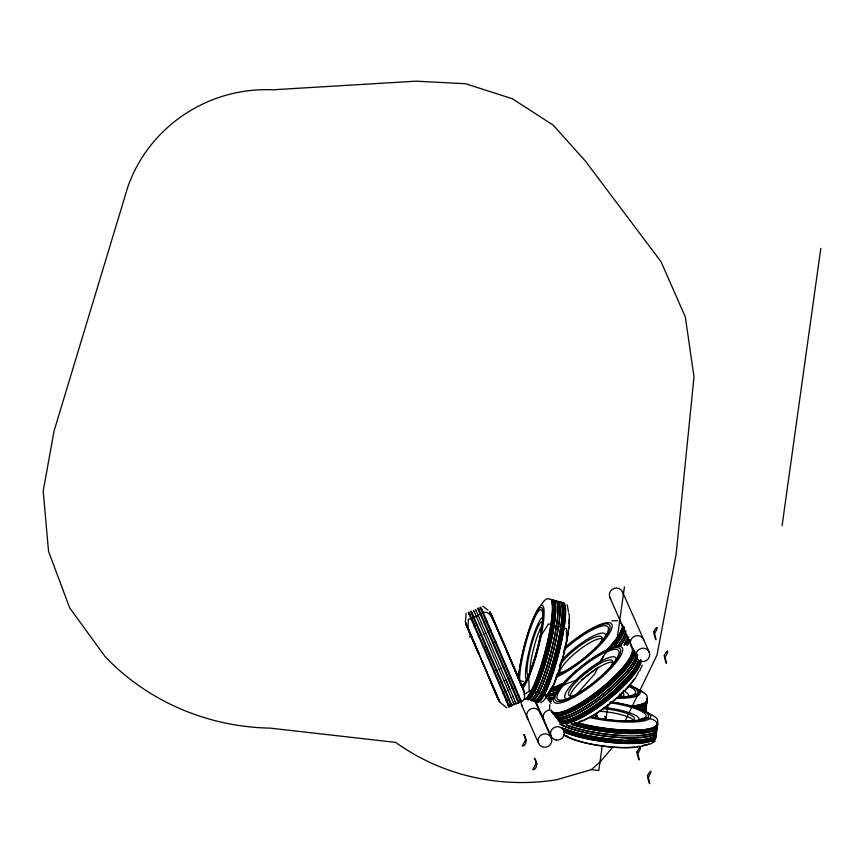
<?xml version="1.0" encoding="UTF-8"?>
<svg xmlns="http://www.w3.org/2000/svg" width="864" height="864" viewBox="0 0 864 864"><rect width="100%" height="100%" fill="white"/><g stroke="black" fill="none" stroke-linecap="round" stroke-linejoin="round"><path stroke-width="1.3" d="M549.655 708.88L549.709 704.57M621.67 645.246C611.107 645.073 604.076 653.821 599.573 662.321L575.748 680.724C566.298 683.057 556.513 687.344 553.565 697.637M465.988 623.657L465.415 622.22L466.128 613.31M646.888 699.505C649.361 693.738 640.796 691.351 637.502 689.213M596.84 716.807L596.894 715.802L596.84 716.807L595.328 716.645L595.382 715.64M606.42 716.85L605.545 718.2L604.908 716.688M602.305 745.362L598.806 770.472L591.311 769.651L556.47 779.803A218.441 211.291 -23.9 0 1 395.626 742.381L269.968 728.114A238.928 231.109 -23.9 0 1 105.203 656.737L69.682 607.867L48.535 551.351L43.2 491.054L54.043 431.071L127.861 186.818A143.359 138.661 -23.9 0 1 272.743 89.802L416.016 81.173L465.502 83.722L512.309 98.734L553.252 125.172L585.533 161.244L661.068 261.77L685.336 317.002L693.997 376.855L676.102 554.558L657.007 655.096L624.899 721.462M605.804 720.317L608.029 704.376M616.097 646.639L624.445 586.84M782.104 525.571L820.8 248.411M557.021 674.244L554.105 683.888L546.934 694.915L544.363 694.397L544.655 693.414L543.931 693.23L543.65 694.202L541.912 693.76L542.203 692.777L541.48 692.593L541.188 693.565L538.877 692.96L539.168 691.988L537.138 691.459L536.857 692.442L534.535 691.837L534.827 690.854L534.103 690.671L533.812 691.654L532.084 691.2L532.375 690.217L531.652 690.034L531.36 691.016L529.189 690.444L528.779 677.3L532.451 665.572M563.836 651.164L566.59 641.552L566.492 628.636L564.008 627.847L563.717 628.83L562.993 628.636L563.285 627.664L561.546 627.21L561.265 628.182L560.542 627.998L560.822 627.016L558.511 626.422L558.23 627.394L556.2 626.875L556.492 625.892L554.18 625.288L553.889 626.27L553.165 626.087L553.457 625.104L551.718 624.65L551.437 625.633L550.714 625.439L550.994 624.467L548.435 623.938L540.896 635.904L535.842 656.348L532.883 664.416M639.544 671.101L642.308 665.118M598.223 666.997L594.724 673.931L576.202 694.796M600.426 662.634L603.655 656.23M470.956 634.986L469.541 636.865L471.755 636.617M540.853 605.178C543.046 602.888 545.594 596.776 549.796 599.216A51.516 8.294 -75.4 0 1 546.167 648.108A51.516 8.294 -75.4 0 1 524.912 698.987M546.858 696.406L543.478 700.844L540.788 702.788M612.058 748.008L599.972 762.102L591.311 769.651M631.735 720.976L634.327 720.965M510.462 706.244L515.83 703.274L516.078 703.836L518.303 702.886L518.756 702.011L518.994 702.583L520.668 701.87L521.122 700.996L521.359 701.568A6.912 6.685 -23.9 0 0 522.482 706.579M524.059 694.386L533.347 688.943M581.504 679.99L597.478 667.645M654.674 741.431L650.905 743.774L642.395 745.729M638.863 720.371C642.168 715.802 659.318 718.708 657.018 725.544L656.338 725.479L656.921 726.278L656.683 728.028L656.014 727.963L656.586 728.762L656.273 731.106L655.603 731.041L655.322 733.082L656.003 733.158L655.69 735.502L655.009 735.426L655.592 736.225L655.355 737.986L654.685 737.921L654.923 741.096L652.428 742.079M595.836 715.759L596.538 716.008M482.62 613.17L480.946 613.883L481.194 614.455L480.254 614.185L478.03 615.136L478.278 615.708L468.407 619.369L468.007 628.085A8.705 8.424 -23.9 0 0 469.897 632.502M483.311 612.868C488.29 609.703 492.815 618.602 494.262 622.026M511.661 705.067L511.207 705.931L508.604 706.374L508.853 706.946M521.359 701.568C527.072 700.132 523.746 690.725 522.266 687.312M595.447 715.781L596.203 715.295L596.959 715.954M596.776 716.666L596.02 717.152M604.973 716.828L606.485 716.99M506.758 707.843L499.792 702.205L497.902 697.788M482.814 606.139L487.944 610.189M611.82 620.827L617.771 620.687M645.667 745.038L649.08 744.163M519.62 680.918L523.346 681.329M564.937 735.664L567.346 736.258M636.196 688.554L642.265 691.816L639.22 690.077M648.043 712.994C651.337 715.122 659.902 717.52 657.418 723.287A51.516 11.243 7.6 0 1 630.925 731.074A51.516 11.243 7.6 0 1 574.409 722.736M567.162 604.778L568.447 611.593M542.43 692.474L551.038 703.393M544.385 720.706L543.542 719.183A6.912 6.685 -23.9 0 1 551.146 710.046M523.616 690.574L524.21 691.87L520.333 682.7M480.73 607.036L483.181 612.576M480.028 607.327L480.978 609.433M477.662 608.342L478.613 610.448M475.438 609.304L476.388 611.399M473.494 610.135L474.444 612.241M471.269 611.096L472.219 613.192M470.578 611.399L473.537 618.095M468.904 612.112L469.854 614.218M468.212 612.414L469.163 614.509M508.896 705.229L509.598 706.763L508.669 704.506M465.415 622.22L471.28 635.666M467.77 627.631L467.24 626.476L467.759 627.75M622.652 592.229L649.318 652.385A6.912 6.685 -23.9 0 1 641.714 661.522A6.912 6.685 -23.9 0 1 637.589 650.711A6.912 6.685 -23.9 0 1 649.318 652.385M609.768 597.197L621.734 624.208M623.916 629.122L632.07 647.536M634.252 652.45L636.422 657.353M535.712 701.492L550.94 735.869M535.075 701.309L551.362 738.072A6.912 6.685 -23.9 0 1 543.758 747.198A6.912 6.685 -23.9 0 1 539.633 736.387A6.912 6.685 -23.9 0 1 551.362 738.072M521.64 705.046L538.477 743.04M493.646 620.914L492.124 617.285L496.13 626.324M520.312 682.938L521.856 686.459M481.432 608.569L486.886 621.097M480.73 608.861L486.194 621.389M481.324 614.747L478.364 608.051L479.045 609.736M478.364 609.876L480.622 615.038M476.14 610.837L478.408 616M474.196 611.669L476.453 616.831M471.971 612.63L474.228 617.792M469.606 613.645L475.07 626.173M468.914 613.948L471.172 619.11M468.288 628.808L469.314 631.152M495.947 693.414L496.984 695.758M497.534 697.108L499.856 702.346L494.024 688.586M517.86 677.3L521.899 686.632M481.108 614.239L484.52 622.112M480.406 614.531L483.829 622.404M478.181 615.492L481.604 623.365M476.237 616.324L479.66 624.197M474.012 617.285L477.436 625.158M473.321 617.576L476.734 625.46M471.647 618.3L479.239 635.807M470.956 618.592L474.368 626.476M493.495 687.766L497.081 696.049M499.198 632.491L523.627 689.602L512.017 662.861M510.959 661.306L515.063 670.864M514.674 669.913L519.156 680.324M490.925 630.428L495.904 641.963M486.702 620.676L491.054 630.72M490.234 630.731L495.202 642.265M486.011 620.978L490.352 631.022M488.56 631.444L493.538 642.978M484.348 621.691L488.689 631.735M487.868 631.746L492.836 643.28M483.646 621.994L487.987 632.038M485.644 632.696L490.612 644.242M481.421 622.944L485.773 632.999M483.7 633.539L488.668 645.073M479.477 623.786L483.818 633.83M481.475 634.489L486.443 646.034M477.252 624.737L481.594 634.792M480.773 634.792L490.957 658.411M476.561 625.039L480.902 635.083M479.11 635.504L484.078 647.05M478.418 635.807L483.386 647.341M474.196 626.054L478.537 636.098M474.044 642.028L478.678 652.784M470.47 633.766L474.962 644.177M486.594 671.771L491.216 682.538M494.791 690.79L465.998 624.488L478.051 652.849M490.428 681.61L498.604 700.358L482.663 662.018M511.477 661.932L499.154 632.912M511.52 661.727L491.022 613.732L498.668 631.789M507.017 651.575L489.769 611.744L491.638 616.226M506.974 652.039L510.451 660.15M506.369 666.306L495.839 641.812M505.667 666.608L495.137 642.114M504.004 667.321L493.474 642.827M503.302 667.624L492.772 643.129M501.088 668.574L490.547 644.08M499.133 669.416L488.603 644.922M496.908 670.367L486.378 645.872M485.687 646.175L496.217 670.669M494.554 671.382L484.013 646.888M493.852 671.684L483.322 647.19M478.202 651.661L482.609 662.548M482.328 662.18L487.069 672.905M514.706 669.514L519.188 679.957M511.002 660.852L515.624 671.62M495.31 624.856L499.273 634.111M498.874 633.215L502.988 642.773M511.142 677.462L515.473 687.604M506.304 666.155L511.272 677.754M510.451 677.765L514.782 687.906M505.602 666.457L510.57 678.046M508.777 678.478L513.108 688.619M503.939 667.17L508.907 678.769M508.086 678.78L512.417 688.921M503.237 667.472L508.205 679.072M510.192 689.872L501.012 668.434M505.861 679.73L513.421 697.453M503.917 680.573L508.248 690.714M499.068 669.265L504.036 680.864M501.692 681.523L506.023 691.664M496.843 670.226L501.811 681.815M500.99 681.826L505.332 691.967M496.152 670.518L501.12 682.117M499.327 682.538L503.658 692.68M494.478 671.242L499.457 682.83M498.625 682.841L502.967 692.982M493.787 671.533L498.755 683.132M490.352 679.979L494.834 690.422M470.437 634.144L474.919 644.576M474.001 642.481L478.624 653.238M486.551 672.008L490.482 681.178M517.892 676.966L521.921 686.372M492.07 617.242L495.115 624.359M515.3 687.193L518.702 695.185M485.276 617.857L486.389 620.449M514.598 687.485L518.011 695.488M512.935 688.208L516.337 696.2M512.244 688.5L515.646 696.503M508.064 690.293L511.477 698.296M505.84 691.254L511.272 704.052M505.148 691.556L508.55 699.548M503.485 692.269L506.887 700.261M502.783 692.572L506.196 700.564M468.158 628.787L471.733 637.124M518.486 694.678L520.733 699.991M517.784 694.98L520.031 700.283M516.121 695.693L518.368 701.006M515.43 695.995L517.666 701.309M513.205 696.956L515.441 702.259M511.25 697.788L513.497 703.102M508.334 699.041L510.581 704.354M506.671 699.764L508.907 705.067M505.969 700.056L508.896 707.054M495.979 693.176L496.994 695.596M466.42 624.672L467.705 627.718M468.266 628.97L469.292 631.39M520.484 699.419L521.413 701.676M519.793 699.721L520.722 701.978M518.119 700.434L519.048 702.702M517.428 700.736L518.357 702.994M515.203 701.698L516.132 703.955M513.259 702.529L514.188 704.786M511.034 703.49L511.963 705.748M510.332 703.782L511.261 706.039M507.967 704.797L508.648 706.471M527.969 718.978A6.912 6.685 -23.9 0 1 531.198 708.728A6.912 6.685 -23.9 0 1 540.421 714.182M631.692 646.315A6.912 6.685 -23.9 0 1 632.016 638.14L633.334 636.919A6.912 6.685 -23.9 0 1 643.745 639.814M596.268 714.82A1.372 1.296 -42.2 0 1 597.413 715.91M597.316 716.591A1.372 1.296 -42.2 0 1 597.143 716.904M610.6 598.73A6.912 6.685 -23.9 0 1 613.829 588.47A6.912 6.685 -23.9 0 1 623.052 593.924M654.221 738.45A50.879 11.102 7.6 0 1 652.331 739.627M651.089 740.146A50.879 11.102 7.6 0 1 645.538 741.55M644.198 741.755A50.879 11.102 7.6 0 1 635.947 742.5M623.063 742.478A50.879 11.102 7.6 0 1 565.164 731.527M654.739 738.547A50.879 11.102 7.6 0 1 635.85 743.234M622.966 743.213A50.879 11.102 7.6 0 1 564.084 731.851M655.733 735.739A51.516 11.243 7.6 0 1 623.192 743.364A51.516 11.243 7.6 0 1 563.576 731.862M655.83 735.005A51.516 11.243 7.6 0 1 623.29 742.64A51.516 11.243 7.6 0 1 563.674 731.128M611.831 702.043A43.61 9.515 7.6 0 1 649.307 718.826A43.61 9.515 7.6 0 1 589.896 717.574M610.016 701.935A41.288 9.018 7.6 0 1 647.341 717.908A41.288 9.018 7.6 0 1 590.879 716.882M657.061 725.782A51.516 11.243 7.6 0 1 629.111 733.547A51.516 11.243 7.6 0 1 571.558 724.421M656.424 725.717A50.879 11.102 7.6 0 1 628.085 733.374A50.879 11.102 7.6 0 1 570.791 723.967M609.833 702.778A38.977 8.51 7.6 0 1 645.062 717.854A38.977 8.51 7.6 0 1 591.764 716.882M656.748 728.125A51.516 11.243 7.6 0 1 625.752 735.815A51.516 11.243 7.6 0 1 566.633 725.09M562.14 723.114A51.516 11.243 7.6 0 1 560.002 721.969M656.521 724.982A50.879 11.102 7.6 0 1 652.417 730.188M651.488 730.512A50.879 11.102 7.6 0 1 572.087 723.643M657.158 725.047A51.516 11.243 7.6 0 1 629.208 732.823A51.516 11.243 7.6 0 1 571.655 723.686M656.057 733.244A51.516 11.243 7.6 0 1 621.432 740.783A51.516 11.243 7.6 0 1 561.46 728.244M603.666 707.476A32.368 7.063 7.6 0 1 638.69 720.133M604.12 708.685A27.713 6.048 7.6 0 1 632.07 720.792M599.033 711.169A27.713 6.048 7.6 0 1 633.917 720.835M657.493 722.563A51.516 11.243 7.6 0 1 632.308 730.35A51.516 11.243 7.6 0 1 576.85 722.704M655.841 730.112A50.879 11.102 7.6 0 1 619.52 737.424A50.879 11.102 7.6 0 1 560.304 724.032M655.139 731.57A50.879 11.102 7.6 0 1 653.249 732.748M652.007 733.266A50.879 11.102 7.6 0 1 646.456 734.67M645.116 734.875A50.879 11.102 7.6 0 1 636.865 735.62M623.981 735.599A50.879 11.102 7.6 0 1 566.082 724.648M656.165 732.521A51.516 11.243 7.6 0 1 621.529 740.048A51.516 11.243 7.6 0 1 561.557 727.51M654.556 735.966A50.879 11.102 7.6 0 1 645.872 739.055M644.533 739.271A50.879 11.102 7.6 0 1 627.415 740.113M622.166 739.93A50.879 11.102 7.6 0 1 611.885 739.174M610.589 739.044A50.879 11.102 7.6 0 1 598.72 737.5M597.424 737.294A50.879 11.102 7.6 0 1 564.516 728.622M655.528 732.456A50.879 11.102 7.6 0 1 655.679 734.422M639.49 746.096A41.288 9.018 7.6 0 1 637.146 746.604M634.694 746.971A41.288 9.018 7.6 0 1 588.578 743.494M587.358 743.224A41.288 9.018 7.6 0 1 578.254 740.826M576.893 740.405A41.288 9.018 7.6 0 1 565.801 735.437M646.045 744.358A43.61 9.515 7.6 0 1 606.701 746.604A43.61 9.515 7.6 0 1 563.706 734.994M655.074 736.063A50.879 11.102 7.6 0 1 623.29 740.718M622.069 740.664A50.879 11.102 7.6 0 1 611.788 739.908M610.492 739.778A50.879 11.102 7.6 0 1 562 728.233M656.467 730.177A51.516 11.243 7.6 0 1 619.704 737.586A51.516 11.243 7.6 0 1 559.732 724.021M656.402 726.106A50.879 11.102 7.6 0 1 577.12 723.362M656.5 725.371A50.879 11.102 7.6 0 1 652.752 727.704M651.812 728.017A50.879 11.102 7.6 0 1 645.862 729.313M642.568 729.713A50.879 11.102 7.6 0 1 577.217 722.639M640.192 660.193A50.879 12.517 -38.6 0 1 639.835 662.504M639.5 663.552A50.879 12.517 -38.6 0 1 616.086 691.934M615.125 692.798A50.879 12.517 -38.6 0 1 564.548 722.628M562.216 722.477A50.879 12.517 -38.6 0 1 560.099 721.386M640.645 660.766A50.879 12.517 -38.6 0 1 609.26 698.717A50.879 12.517 -38.6 0 1 563.76 723.2M641.153 660.398A51.516 12.668 -38.6 0 1 602.748 703.987A51.516 12.668 -38.6 0 1 559.44 721.44M640.699 659.826A51.516 12.668 -38.6 0 1 602.294 703.415A51.516 12.668 -38.6 0 1 558.986 720.868M634.586 650.776A51.516 12.668 -38.6 0 1 599.195 694.159A51.516 12.668 -38.6 0 1 553.219 713.642M634.068 655.279A50.879 12.517 -38.6 0 1 632.07 659.912M631.314 661.23A50.879 12.517 -38.6 0 1 595.166 697A50.879 12.517 -38.6 0 1 557.528 715.403M555.25 714.83A50.879 12.517 -38.6 0 1 553.727 713.254M636.055 652.612A51.516 12.668 -38.6 0 1 636.304 655.549M636.034 656.78A51.516 12.668 -38.6 0 1 595.307 699.991A51.516 12.668 -38.6 0 1 554.688 715.478M633.614 654.707A50.879 12.517 -38.6 0 1 631.616 659.34M630.86 660.658A50.879 12.517 -38.6 0 1 594.713 696.427A50.879 12.517 -38.6 0 1 557.075 714.83M634.133 650.203A51.516 12.668 -38.6 0 1 598.741 693.587A51.516 12.668 -38.6 0 1 552.766 713.07M639.241 660.787A51.516 12.668 -38.6 0 1 598.514 704.009A51.516 12.668 -38.6 0 1 557.885 719.485M566.622 698.911A32.368 7.96 -38.6 0 1 587.131 670.378A32.368 7.96 -38.6 0 1 616.01 660.755M577.076 694.494A27.713 6.815 -38.6 0 1 572.756 685.757A27.713 6.815 -38.6 0 1 603.223 661.824A27.713 6.815 -38.6 0 1 608.861 669.524M570.456 694.915A27.713 6.815 -38.6 0 1 589.486 673.812A27.713 6.815 -38.6 0 1 612.738 662.245M631.033 646.661A51.516 12.668 -38.6 0 1 600.718 688.856A51.516 12.668 -38.6 0 1 551.21 711.126M636.833 654.61A50.879 12.517 -38.6 0 1 601.884 697.453A50.879 12.517 -38.6 0 1 556.47 716.699M635.548 653A50.879 12.517 -38.6 0 1 635.537 657.115M635.202 658.163A50.879 12.517 -38.6 0 1 571.709 713.88M570.65 714.344A50.879 12.517 -38.6 0 1 555.185 715.09M638.777 660.215A51.516 12.668 -38.6 0 1 598.05 703.436A51.516 12.668 -38.6 0 1 557.431 718.913M637.945 661.597A50.879 12.517 -38.6 0 1 574.452 717.325M573.404 717.779A50.879 12.517 -38.6 0 1 557.939 718.524M634.036 679.05A41.288 10.152 -38.6 0 1 618.743 696.146M616.788 697.896A41.288 10.152 -38.6 0 1 592.607 715.489M591.613 716.062A41.288 10.152 -38.6 0 1 584.183 719.755M582.854 720.295A41.288 10.152 -38.6 0 1 579.204 721.516M638.453 671.803A43.61 10.724 -38.6 0 1 610.751 703.242A43.61 10.724 -38.6 0 1 573.923 723.341M638.734 661.122A50.879 12.517 -38.6 0 1 598.514 703.814A50.879 12.517 -38.6 0 1 558.392 719.096M637.33 654.221A51.516 12.668 -38.6 0 1 637.675 656.046M637.319 658.379A51.516 12.668 -38.6 0 1 593.903 703.501A51.516 12.668 -38.6 0 1 555.628 715.252M633.031 648.832A51.516 12.668 -38.6 0 1 597.64 692.215A51.516 12.668 -38.6 0 1 551.664 711.698M632.524 649.22A50.879 12.517 -38.6 0 1 602.78 687.917A50.879 12.517 -38.6 0 1 554.893 713.308M632.07 648.648A50.879 12.517 -38.6 0 1 597.121 691.492A50.879 12.517 -38.6 0 1 551.707 710.737M629.996 685.26A43.61 9.515 7.6 0 1 616.313 698.306M630.169 685.789A41.288 9.018 7.6 0 1 617.209 697.388M646.52 702A51.516 11.243 7.6 0 1 638.032 708.448M645.538 704.819A50.879 11.102 7.6 0 1 637.502 708.307M645.527 709.474A51.516 11.243 7.6 0 1 645.16 712.379M646.952 698.782A51.516 11.243 7.6 0 1 628.765 706.374M623.614 690.865A32.368 7.063 7.6 0 1 628.15 696.362M645.624 708.739A51.516 11.243 7.6 0 1 645.257 711.655M645.937 706.396A51.516 11.243 7.6 0 1 644.09 710.564M551.329 701.384A51.516 11.243 7.6 0 1 549.191 700.24M645.57 707.335A50.879 11.102 7.6 0 1 643.486 710.446M550.778 700.812A50.879 11.102 7.6 0 1 548.845 699.689M645.224 707.162A50.879 11.102 7.6 0 1 641.466 709.484M646.207 704.344A51.516 11.243 7.6 0 1 642.049 709.614M645.635 704.084A50.879 11.102 7.6 0 1 643.118 705.888M641.876 706.406A50.879 11.102 7.6 0 1 637.61 707.573M646.618 701.276A51.516 11.243 7.6 0 1 635.483 708.178M646.855 699.516A51.516 11.243 7.6 0 1 631.174 706.936M646.488 700.456A50.879 11.102 7.6 0 1 631.93 706.666M645.343 702.238A50.879 11.102 7.6 0 1 643.453 703.404M642.211 703.922A50.879 11.102 7.6 0 1 636.66 705.326M635.321 705.532A50.879 11.102 7.6 0 1 632.027 705.931M622.102 692.41A27.713 6.048 7.6 0 1 619.196 697.648M619.618 694.062A27.713 6.048 7.6 0 1 621.713 695.293M628.268 686.2A38.977 8.51 7.6 0 1 619.672 697.097M565.142 647.406A43.61 10.724 -38.6 0 1 611.809 628.268A43.61 10.724 -38.6 0 1 556.265 677.074M564.689 648.097A41.288 10.152 -38.6 0 1 609.833 628.97A41.288 10.152 -38.6 0 1 557.172 675.421M624.046 627.08A51.516 12.668 -38.6 0 1 612.749 648.389M558.338 689.191A51.516 12.668 -38.6 0 1 550.778 691.708M623.797 628.301A50.879 12.517 -38.6 0 1 613.202 647.59M558.652 688.813A50.879 12.517 -38.6 0 1 551.178 691.297M565.618 648.529A38.977 9.59 -38.6 0 1 608.224 630.472A38.977 9.59 -38.6 0 1 558.522 674.32M629.456 639.522A51.516 12.668 -38.6 0 1 627.005 644.49M551.2 699.192A51.516 12.668 -38.6 0 1 548.446 697.172M628.517 640.98A50.879 12.517 -38.6 0 1 627.296 643.442M629.921 640.094A51.516 12.668 -38.6 0 1 627.469 645.062M551.653 699.764A51.516 12.668 -38.6 0 1 548.899 697.745M629.413 640.429A50.879 12.517 -38.6 0 1 626.994 645.322M552.128 699.343A50.879 12.517 -38.6 0 1 549.407 697.356M628.7 637.092A51.516 12.668 -38.6 0 1 624.629 645.116M553.889 697.831A51.516 12.668 -38.6 0 1 547.344 695.79M560.93 661.144A32.368 7.96 -38.6 0 1 587.704 639.036A32.368 7.96 -38.6 0 1 605.48 634.435M623.074 631.012A50.879 12.517 -38.6 0 1 615.017 644.339M558.198 688.241A50.879 12.517 -38.6 0 1 550.724 690.725M621.562 625.32A50.879 12.517 -38.6 0 1 623.084 626.897M620.946 623.527A51.516 12.668 -38.6 0 1 607.662 650.246M562.421 684.58A51.516 12.668 -38.6 0 1 550.336 689.494M560.207 664.783A27.713 6.815 -38.6 0 1 589.129 639.9A27.713 6.815 -38.6 0 1 600.372 642.859M597.478 646.877A27.713 6.815 -38.6 0 1 595.987 648.648M565.423 671.242A27.713 6.815 -38.6 0 1 559.591 672.289M559.915 671.209A27.713 6.815 -38.6 0 1 578.945 650.117A27.713 6.815 -38.6 0 1 602.197 638.55M622.037 624.553A51.516 12.668 -38.6 0 1 606.28 650.624M564.376 682.733A51.516 12.668 -38.6 0 1 551.059 688.597M627.901 637.578A51.516 12.668 -38.6 0 1 624.175 644.533M553.435 697.259A51.516 12.668 -38.6 0 1 546.89 695.218M627.739 636.854A50.879 12.517 -38.6 0 1 624.985 642.805M628.193 637.427A50.879 12.517 -38.6 0 1 624.175 645.354M552.906 697.55A50.879 12.517 -38.6 0 1 550.573 697.399M626.778 634.684A51.516 12.668 -38.6 0 1 620.395 645.926M555.811 694.559A51.516 12.668 -38.6 0 1 548.186 695.412M626.27 635.018A50.879 12.517 -38.6 0 1 619.963 646.132M556.189 694.148A50.879 12.517 -38.6 0 1 548.651 694.991M624.985 633.42A50.879 12.517 -38.6 0 1 617.836 645.624M556.135 692.161A50.879 12.517 -38.6 0 1 552.647 693.133M625.849 630.742A51.516 12.668 -38.6 0 1 617.339 646.574M557.075 692.107A51.516 12.668 -38.6 0 1 548.003 693.954M623.592 626.508A51.516 12.668 -38.6 0 1 611.442 648.756M561.179 687.118A51.516 12.668 -38.6 0 1 550.325 691.135M621.972 629.629A50.879 12.517 -38.6 0 1 607.349 650.322M562.658 684.234A50.879 12.517 -38.6 0 1 551.891 688.77M621.518 629.057A50.879 12.517 -38.6 0 1 619.52 633.701M618.764 635.008A50.879 12.517 -38.6 0 1 606.884 649.75M562.205 683.662A50.879 12.517 -38.6 0 1 551.426 688.187M563.76 604.444A50.879 8.197 -75.4 0 1 564.505 607.673M564.484 616.756A50.879 8.197 -75.4 0 1 543.348 694.472M542.646 695.747A50.879 8.197 -75.4 0 1 540.637 698.857M540.022 699.635A50.879 8.197 -75.4 0 1 537.354 701.568M562.648 603.212A50.879 8.197 -75.4 0 1 565.412 611.55M565.207 616.95A50.879 8.197 -75.4 0 1 553.705 670.432A50.879 8.197 -75.4 0 1 538.078 701.752M562.799 602.597A51.516 8.294 -75.4 0 1 557.474 658.012A51.516 8.294 -75.4 0 1 536.058 700.931M562.075 602.402A51.516 8.294 -75.4 0 1 558.457 651.305A51.516 8.294 -75.4 0 1 537.203 702.184M518.562 676.847A43.61 7.02 -75.4 0 1 535.842 612.781A43.61 7.02 -75.4 0 1 542.322 629.359A43.61 7.02 -75.4 0 1 522.958 688.079M518.648 678.985A41.288 6.653 -75.4 0 1 534.146 616.831A41.288 6.653 -75.4 0 1 541.674 628.549A41.288 6.653 -75.4 0 1 523.044 685.832M552.971 600.037A51.516 8.294 -75.4 0 1 549.353 648.929A51.516 8.294 -75.4 0 1 528.088 699.818M554.656 602.078A50.879 8.197 -75.4 0 1 549.234 648.94A50.879 8.197 -75.4 0 1 530.917 697.27M529.945 698.274A50.879 8.197 -75.4 0 1 528.25 699.203M519.707 680.573A38.977 6.275 -75.4 0 1 535.075 617.015A38.977 6.275 -75.4 0 1 539.395 640.202A38.977 6.275 -75.4 0 1 520.376 684.158M555.282 600.642A51.516 8.294 -75.4 0 1 551.664 649.534A51.516 8.294 -75.4 0 1 530.41 700.423M552.096 600.469A50.879 8.197 -75.4 0 1 553.489 624.251M553.306 625.482A50.879 8.197 -75.4 0 1 530.194 697.075M529.222 698.09A50.879 8.197 -75.4 0 1 527.526 699.008M552.247 599.854A51.516 8.294 -75.4 0 1 548.629 648.745A51.516 8.294 -75.4 0 1 527.375 699.635M560.347 601.96A51.516 8.294 -75.4 0 1 556.718 650.851A51.516 8.294 -75.4 0 1 535.464 701.73M526.1 678.953A32.368 5.216 -75.4 0 1 530.615 645.041A32.368 5.216 -75.4 0 1 542.905 617.166M555.131 601.258A50.879 8.197 -75.4 0 1 557.788 613.548M557.69 614.995A50.879 8.197 -75.4 0 1 546.188 668.477A50.879 8.197 -75.4 0 1 530.561 699.797M557.15 601.787A50.879 8.197 -75.4 0 1 553.576 650.074A50.879 8.197 -75.4 0 1 532.58 700.326M550.508 599.4A51.516 8.294 -75.4 0 1 546.89 648.292A51.516 8.294 -75.4 0 1 525.636 699.181M528.52 675.378A27.713 4.46 -75.4 0 1 531.382 645.57A27.713 4.46 -75.4 0 1 542.894 622.48M529.848 671.9A27.713 4.46 -75.4 0 1 541.469 626.314M559.624 601.765A51.516 8.294 -75.4 0 1 554.299 657.18A51.516 8.294 -75.4 0 1 532.883 700.099M561.298 603.806A50.879 8.197 -75.4 0 1 554.213 657.115A50.879 8.197 -75.4 0 1 534.892 700.931M569.03 619.142A41.288 6.653 -75.4 0 1 568.998 623.927M568.825 626.378A41.288 6.653 -75.4 0 1 551.761 688.403M551.048 689.677A41.288 6.653 -75.4 0 1 549.061 692.593M568.62 613.073A43.61 7.02 -75.4 0 1 563.036 656.932A43.61 7.02 -75.4 0 1 546.674 696.082M560.531 663.131A38.977 6.275 -75.4 0 1 559.451 666.673M560.185 602.575A50.879 8.197 -75.4 0 1 556.61 650.862A50.879 8.197 -75.4 0 1 535.615 701.114M557.312 601.16A51.516 8.294 -75.4 0 1 551.988 656.575A51.516 8.294 -75.4 0 1 530.572 699.505M552.193 601.441A50.879 8.197 -75.4 0 1 545.098 654.75A50.879 8.197 -75.4 0 1 525.787 698.555M551.783 602.122A50.879 8.197 -75.4 0 1 545.648 649.728A50.879 8.197 -75.4 0 1 527.742 696.438M526.327 739.865L525.658 743.656L524.102 745.524L522.223 746.075L525.452 740.005L525.139 736.279L523.843 734.497L526.327 739.865M536.836 763.571L536.166 767.362L534.611 769.241L532.721 769.781L535.961 763.711L535.648 759.985L534.352 758.203L536.836 763.571M637.006 751.831C636.757 754.315 641.401 767.675 637.805 753.646C641.293 748.483 641.509 743.85 637.006 751.831M647.514 775.537C647.266 778.021 651.899 791.381 648.313 777.352C651.791 772.189 652.007 767.556 647.514 775.537M653.789 631.627C653.54 634.111 658.184 647.482 654.588 633.442C658.076 628.279 658.292 623.646 653.789 631.627M664.297 655.333C664.049 657.817 668.682 671.188 665.096 657.148C668.574 651.985 668.79 647.352 664.297 655.333M498.031 698.09L497.491 696.935L498.031 698.09M574.657 696.87A43.61 10.724 -38.6 0 0 622.426 648.194A43.61 10.724 -38.6 0 0 566.892 679.352A43.61 10.724 -38.6 0 0 574.657 696.87M575.143 695.423A41.288 10.152 -38.6 0 0 620.384 649.339A41.288 10.152 -38.6 0 0 567.788 678.834A41.288 10.152 -38.6 0 0 575.143 695.423M576.072 694.526A38.977 9.59 -38.6 0 0 618.775 651.024A38.977 9.59 -38.6 0 0 569.128 678.866A38.977 9.59 -38.6 0 0 576.072 694.526M556.232 740.027A6.912 6.685 -23.9 0 0 563.836 730.901A6.912 6.685 -23.9 0 0 552.107 729.216A6.912 6.685 -23.9 0 0 556.232 740.027"/></g></svg>
